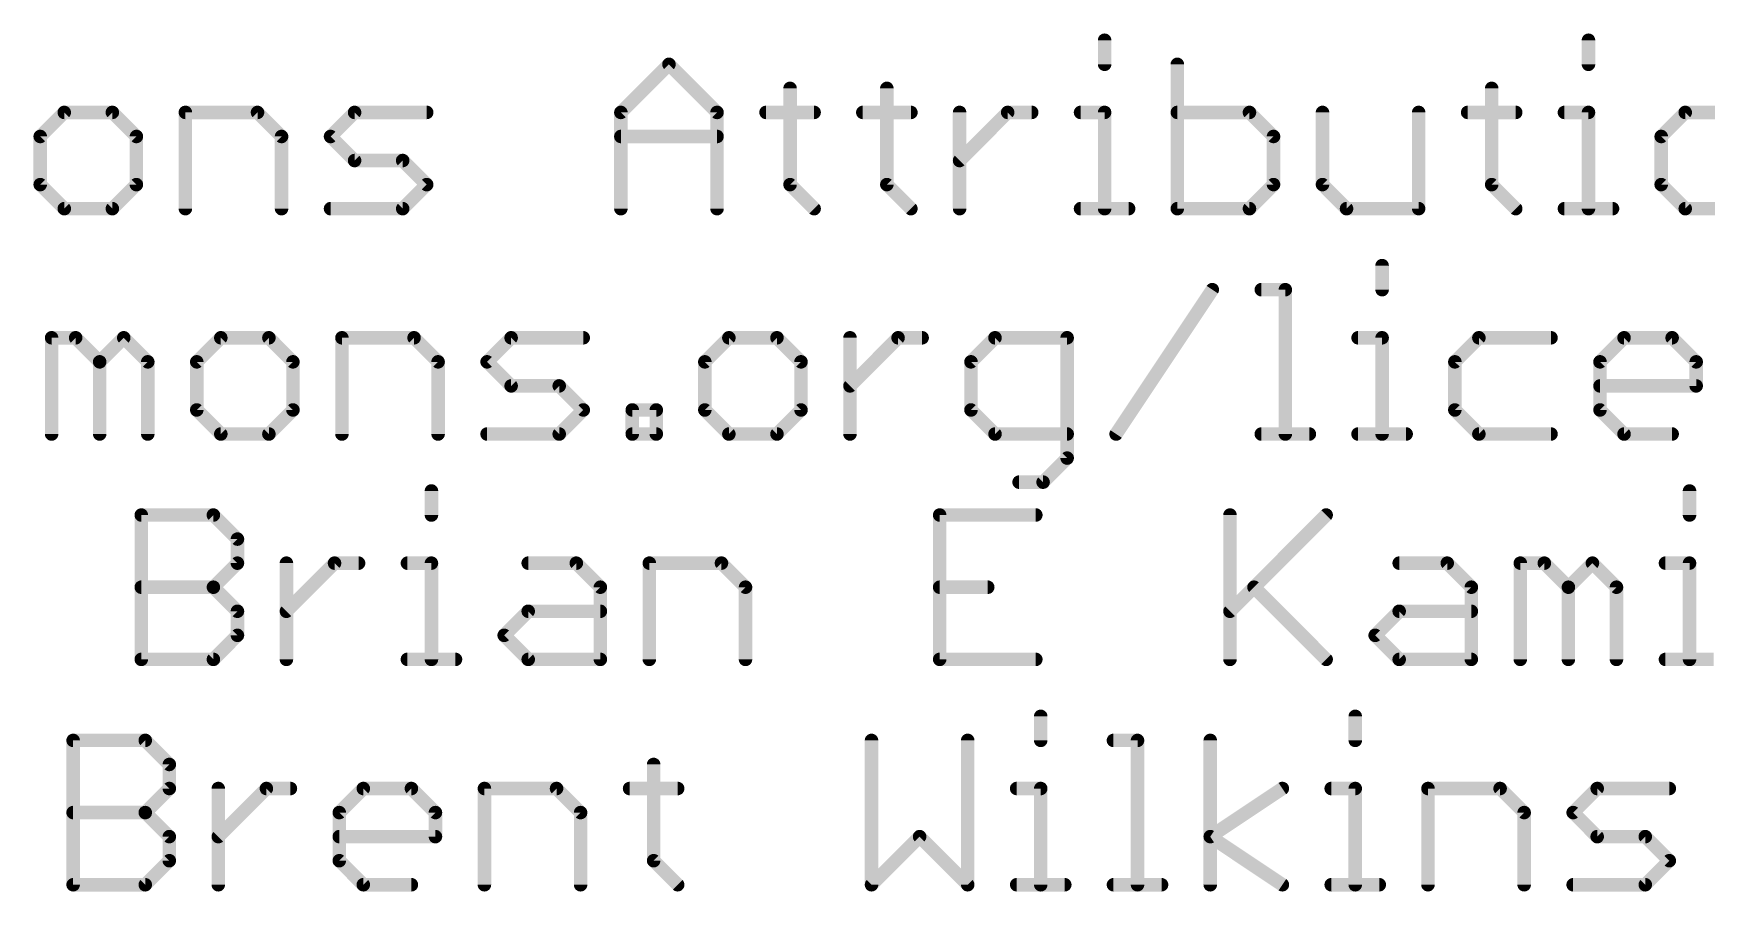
# Model space of a CAD drawing. Extents: x -52 to 61, y -28 to 22.
# Drawn here: x -2.41 to 16.46, y -27.94 to -18.27 of the extents above; entities that cross this region are included whole.
import ezdxf

# ---------------------------------------------------------------- set-up
doc = ezdxf.new("R2010")
doc.units = 0
doc.layers.add('51', color=53, linetype='CONTINUOUS')

msp = doc.modelspace()

# ---------------------------------------------------------------- linework, layer by layer
at = {"layer": '51', "const_width": 0.1524}
for points in [[(9.6707, -18.3456), (9.6707, -18.6168)], [(15.1279, -18.3456), (15.1279, -18.6168)], [(4.2152, -19.1591), (4.7576, -18.6168)], [(4.7576, -18.6168), (5.2999, -19.1591)], [(10.491, -18.6168), (10.491, -20.2438)], [(6.1236, -18.888), (6.1236, -19.9726)], [(7.215, -18.888), (7.215, -19.9726)], [(14.0365, -18.888), (14.0365, -19.9726)], [(-2.0622, -19.1591), (-2.3334, -19.4303)], [(-1.5199, -19.1591), (-2.0622, -19.1591)], [(-1.2487, -19.4303), (-1.5199, -19.1591)], [(-0.6962, -20.2438), (-0.6962, -19.1591)], [(-0.6962, -19.1591), (0.1173, -19.1591)], [(0.1173, -19.1591), (0.3884, -19.4303)], [(0.9409, -19.4303), (1.2121, -19.1591)], [(1.2121, -19.1591), (2.0256, -19.1591)], [(4.2152, -20.2438), (4.2152, -19.1591)], [(5.2999, -19.1591), (5.2999, -20.2438)], [(5.8524, -19.1591), (6.3947, -19.1591)], [(6.9438, -19.1591), (7.4862, -19.1591)], [(8.0353, -20.2438), (8.0353, -19.1591)], [(8.0353, -19.7015), (8.5776, -19.1591)], [(8.5776, -19.1591), (8.8488, -19.1591)], [(9.3996, -19.1591), (9.6707, -19.1591)], [(9.6707, -19.1591), (9.6707, -20.2438)], [(11.3045, -19.1591), (10.491, -19.1591)], [(11.5757, -19.4303), (11.3045, -19.1591)], [(12.1282, -19.1591), (12.1282, -19.9726)], [(13.2128, -20.2438), (13.2128, -19.1591)], [(13.7653, -19.1591), (14.3076, -19.1591)], [(14.8567, -19.1591), (15.1279, -19.1591)], [(15.1279, -19.1591), (15.1279, -20.2438)], [(16.2193, -19.1591), (15.9482, -19.4303)], [(16.7617, -19.1591), (16.2193, -19.1591)], [(-2.3334, -19.4303), (-2.3334, -19.9726)], [(-1.2487, -19.9726), (-1.2487, -19.4303)], [(0.3884, -19.4303), (0.3884, -20.2438)], [(1.2121, -19.7015), (0.9409, -19.4303)], [(4.2152, -19.4303), (5.2999, -19.4303)], [(11.5757, -19.9726), (11.5757, -19.4303)], [(15.9482, -19.4303), (15.9482, -19.9726)], [(1.7544, -19.7015), (1.2121, -19.7015)], [(2.0256, -19.9726), (1.7544, -19.7015)], [(-2.3334, -19.9726), (-2.0622, -20.2438)], [(-1.5199, -20.2438), (-1.2487, -19.9726)], [(1.7544, -20.2438), (2.0256, -19.9726)], [(6.1236, -19.9726), (6.3947, -20.2438)], [(7.215, -19.9726), (7.4862, -20.2438)], [(11.3045, -20.2438), (11.5757, -19.9726)], [(12.1282, -19.9726), (12.3993, -20.2438)], [(14.0365, -19.9726), (14.3076, -20.2438)], [(15.9482, -19.9726), (16.2193, -20.2438)], [(-2.0622, -20.2438), (-1.5199, -20.2438)], [(0.9409, -20.2438), (1.7544, -20.2438)], [(9.3996, -20.2438), (9.9419, -20.2438)], [(10.491, -20.2438), (11.3045, -20.2438)], [(12.3993, -20.2438), (13.2128, -20.2438)], [(14.8567, -20.2438), (15.3991, -20.2438)], [(16.2193, -20.2438), (16.7617, -20.2438)], [(12.8006, -20.8856), (12.8006, -21.1568)], [(9.8008, -22.7838), (10.8855, -21.1568)], [(11.438, -21.1568), (11.7091, -21.1568)], [(11.7091, -21.1568), (11.7091, -22.7838)], [(-2.205, -22.7838), (-2.205, -21.6991)], [(-2.205, -21.6991), (-1.9338, -21.6991)], [(-1.9338, -21.6991), (-1.6627, -21.9703)], [(-1.6627, -21.9703), (-1.3915, -21.6991)], [(-1.3915, -21.6991), (-1.1203, -21.9703)], [(-0.2967, -21.6991), (-0.5678, -21.9703)], [(0.2457, -21.6991), (-0.2967, -21.6991)], [(0.5168, -21.9703), (0.2457, -21.6991)], [(1.0693, -22.7838), (1.0693, -21.6991)], [(1.0693, -21.6991), (1.8828, -21.6991)], [(1.8828, -21.6991), (2.154, -21.9703)], [(2.7065, -21.9703), (2.9776, -21.6991)], [(2.9776, -21.6991), (3.7911, -21.6991)], [(5.4334, -21.6991), (5.1622, -21.9703)], [(5.9757, -21.6991), (5.4334, -21.6991)], [(6.2469, -21.9703), (5.9757, -21.6991)], [(6.7994, -22.7838), (6.7994, -21.6991)], [(6.7994, -22.2415), (7.3417, -21.6991)], [(7.3417, -21.6991), (7.6129, -21.6991)], [(8.4348, -21.6991), (8.1637, -21.9703)], [(9.2483, -21.6991), (8.4348, -21.6991)], [(9.2483, -23.055), (9.2483, -21.6991)], [(12.5294, -21.6991), (12.8006, -21.6991)], [(12.8006, -21.6991), (12.8006, -22.7838)], [(13.892, -21.6991), (13.6209, -21.9703)], [(14.7055, -21.6991), (13.892, -21.6991)], [(15.258, -21.9703), (15.5292, -21.6991)], [(15.5292, -21.6991), (16.0715, -21.6991)], [(16.0715, -21.6991), (16.3427, -21.9703)], [(-1.6627, -21.9703), (-1.6627, -22.7838)], [(-1.1203, -21.9703), (-1.1203, -22.7838)], [(-0.5678, -21.9703), (-0.5678, -22.5126)], [(0.5168, -22.5126), (0.5168, -21.9703)], [(2.154, -21.9703), (2.154, -22.7838)], [(2.9776, -22.2415), (2.7065, -21.9703)], [(5.1622, -21.9703), (5.1622, -22.5126)], [(6.2469, -22.5126), (6.2469, -21.9703)], [(8.1637, -21.9703), (8.1637, -22.5126)], [(13.6209, -21.9703), (13.6209, -22.5126)], [(15.258, -22.5126), (15.258, -21.9703)], [(16.3427, -21.9703), (16.3427, -22.2415)], [(3.52, -22.2415), (2.9776, -22.2415)], [(3.7911, -22.5126), (3.52, -22.2415)], [(16.3427, -22.2415), (15.258, -22.2415)], [(-0.5678, -22.5126), (-0.2967, -22.7838)], [(0.2457, -22.7838), (0.5168, -22.5126)], [(3.52, -22.7838), (3.7911, -22.5126)], [(4.3436, -22.7838), (4.3436, -22.5126)], [(4.3436, -22.5126), (4.6148, -22.5126)], [(4.6148, -22.5126), (4.6148, -22.7838)], [(5.1622, -22.5126), (5.4334, -22.7838)], [(5.9757, -22.7838), (6.2469, -22.5126)], [(8.1637, -22.5126), (8.4348, -22.7838)], [(13.6209, -22.5126), (13.892, -22.7838)], [(15.5292, -22.7838), (15.258, -22.5126)], [(-0.2967, -22.7838), (0.2457, -22.7838)], [(2.7065, -22.7838), (3.52, -22.7838)], [(4.6148, -22.7838), (4.3436, -22.7838)], [(5.4334, -22.7838), (5.9757, -22.7838)], [(8.4348, -22.7838), (9.2483, -22.7838)], [(11.438, -22.7838), (11.9803, -22.7838)], [(12.5294, -22.7838), (13.0717, -22.7838)], [(13.892, -22.7838), (14.7055, -22.7838)], [(16.0715, -22.7838), (15.5292, -22.7838)], [(8.9772, -23.3261), (9.2483, -23.055)], [(2.0788, -23.4256), (2.0788, -23.6968)], [(8.706, -23.3261), (8.9772, -23.3261)], [(16.2675, -23.4256), (16.2675, -23.6968)], [(-1.1938, -25.3238), (-1.1938, -23.6968)], [(-1.1938, -23.6968), (-0.3803, -23.6968)], [(-0.3803, -23.6968), (-0.1091, -23.968)], [(8.8952, -23.6968), (7.8106, -23.6968)], [(7.8106, -23.6968), (7.8106, -25.3238)], [(11.0849, -23.6968), (11.0849, -25.3238)], [(11.0849, -24.7815), (12.1695, -23.6968)], [(-0.1091, -23.968), (-0.1091, -24.2391)], [(-0.1091, -24.2391), (-0.3803, -24.5103)], [(0.4434, -25.3238), (0.4434, -24.2391)], [(0.4434, -24.7815), (0.9857, -24.2391)], [(0.9857, -24.2391), (1.2569, -24.2391)], [(1.8077, -24.2391), (2.0788, -24.2391)], [(2.0788, -24.2391), (2.0788, -25.3238)], [(3.1703, -24.2391), (3.7126, -24.2391)], [(3.7126, -24.2391), (3.9838, -24.5103)], [(4.5362, -25.3238), (4.5362, -24.2391)], [(4.5362, -24.2391), (5.3497, -24.2391)], [(5.3497, -24.2391), (5.6209, -24.5103)], [(12.9932, -24.2391), (13.5355, -24.2391)], [(13.5355, -24.2391), (13.8067, -24.5103)], [(14.3592, -25.3238), (14.3592, -24.2391)], [(14.3592, -24.2391), (14.6303, -24.2391)], [(14.6303, -24.2391), (14.9015, -24.5103)], [(14.9015, -24.5103), (15.1727, -24.2391)], [(15.1727, -24.2391), (15.4438, -24.5103)], [(15.9963, -24.2391), (16.2675, -24.2391)], [(16.2675, -24.2391), (16.2675, -25.3238)], [(-1.1938, -24.5103), (-0.3803, -24.5103)], [(-0.3803, -24.5103), (-0.1091, -24.7815)], [(3.9838, -24.5103), (3.9838, -25.3238)], [(5.6209, -24.5103), (5.6209, -25.3238)], [(7.8106, -24.5103), (8.3529, -24.5103)], [(11.356, -24.5103), (12.1695, -25.3238)], [(13.8067, -24.5103), (13.8067, -25.3238)], [(14.9015, -24.5103), (14.9015, -25.3238)], [(15.4438, -24.5103), (15.4438, -25.3238)], [(-0.1091, -24.7815), (-0.1091, -25.0526)], [(2.8991, -25.0526), (3.1703, -24.7815)], [(3.1703, -24.7815), (3.9838, -24.7815)], [(12.722, -25.0526), (12.9932, -24.7815)], [(12.9932, -24.7815), (13.8067, -24.7815)], [(-0.1091, -25.0526), (-0.3803, -25.3238)], [(3.1703, -25.3238), (2.8991, -25.0526)], [(12.9932, -25.3238), (12.722, -25.0526)], [(-0.3803, -25.3238), (-1.1938, -25.3238)], [(1.8077, -25.3238), (2.35, -25.3238)], [(3.9838, -25.3238), (3.1703, -25.3238)], [(7.8106, -25.3238), (8.8952, -25.3238)], [(13.8067, -25.3238), (12.9932, -25.3238)], [(15.9963, -25.3238), (16.5387, -25.3238)], [(8.9505, -25.9656), (8.9505, -26.2368)], [(12.4976, -25.9656), (12.4976, -26.2368)], [(-1.9622, -27.8638), (-1.9622, -26.2368)], [(-1.9622, -26.2368), (-1.1487, -26.2368)], [(-1.1487, -26.2368), (-0.8776, -26.508)], [(7.0421, -26.2368), (7.0421, -27.8638)], [(8.1268, -27.8638), (8.1268, -26.2368)], [(9.7707, -26.2368), (10.0419, -26.2368)], [(10.0419, -26.2368), (10.0419, -27.8638)], [(10.8622, -27.8638), (10.8622, -26.2368)], [(-0.8776, -26.508), (-0.8776, -26.7791)], [(4.5847, -26.508), (4.5847, -27.5926)], [(-0.8776, -26.7791), (-1.1487, -27.0503)], [(-0.3251, -27.8638), (-0.3251, -26.7791)], [(-0.3251, -27.3215), (0.2173, -26.7791)], [(0.2173, -26.7791), (0.4884, -26.7791)], [(1.0392, -27.0503), (1.3104, -26.7791)], [(1.3104, -26.7791), (1.8527, -26.7791)], [(1.8527, -26.7791), (2.1239, -27.0503)], [(2.6764, -27.8638), (2.6764, -26.7791)], [(2.6764, -26.7791), (3.4899, -26.7791)], [(3.4899, -26.7791), (3.761, -27.0503)], [(4.3135, -26.7791), (4.8559, -26.7791)], [(8.6793, -26.7791), (8.9505, -26.7791)], [(8.9505, -26.7791), (8.9505, -27.8638)], [(10.8622, -27.3215), (11.6757, -26.7791)], [(12.2265, -26.7791), (12.4976, -26.7791)], [(12.4976, -26.7791), (12.4976, -27.8638)], [(13.3179, -27.8638), (13.3179, -26.7791)], [(13.3179, -26.7791), (14.1314, -26.7791)], [(14.1314, -26.7791), (14.4026, -27.0503)], [(14.9551, -27.0503), (15.2262, -26.7791)], [(15.2262, -26.7791), (16.0397, -26.7791)], [(-1.9622, -27.0503), (-1.1487, -27.0503)], [(-1.1487, -27.0503), (-0.8776, -27.3215)], [(1.0392, -27.5926), (1.0392, -27.0503)], [(2.1239, -27.0503), (2.1239, -27.3215)], [(3.761, -27.0503), (3.761, -27.8638)], [(14.4026, -27.0503), (14.4026, -27.8638)], [(15.2262, -27.3215), (14.9551, -27.0503)], [(-0.8776, -27.3215), (-0.8776, -27.5926)], [(2.1239, -27.3215), (1.0392, -27.3215)], [(7.0421, -27.8638), (7.5845, -27.3215)], [(7.5845, -27.3215), (8.1268, -27.8638)], [(11.6757, -27.8638), (10.8622, -27.3215)], [(15.7686, -27.3215), (15.2262, -27.3215)], [(16.0397, -27.5926), (15.7686, -27.3215)], [(-0.8776, -27.5926), (-1.1487, -27.8638)], [(1.3104, -27.8638), (1.0392, -27.5926)], [(4.5847, -27.5926), (4.8559, -27.8638)], [(15.7686, -27.8638), (16.0397, -27.5926)], [(-1.1487, -27.8638), (-1.9622, -27.8638)], [(1.8527, -27.8638), (1.3104, -27.8638)], [(8.6793, -27.8638), (9.2216, -27.8638)], [(9.7707, -27.8638), (10.3131, -27.8638)], [(12.2265, -27.8638), (12.7688, -27.8638)], [(14.9551, -27.8638), (15.7686, -27.8638)]]:
    msp.add_lwpolyline(points, dxfattribs=at)
at = {"layer": '51', "const_width": 0.0762}
for points in [[(9.7088, -18.3456, 1), (9.6326, -18.3456)], [(15.166, -18.3456, 1), (15.0898, -18.3456)], [(4.7845, -18.5899, 1), (4.7306, -18.6438)], [(4.7845, -18.6438, 1), (4.7306, -18.5899)], [(9.6326, -18.6168, 1), (9.7088, -18.6168)], [(10.5291, -18.6168, 1), (10.4529, -18.6168)], [(15.0898, -18.6168, 1), (15.166, -18.6168)], [(6.1617, -18.888, 1), (6.0855, -18.888)], [(7.2531, -18.888, 1), (7.1769, -18.888)], [(14.0746, -18.888, 1), (13.9984, -18.888)], [(-2.0622, -19.121, 1), (-2.0622, -19.1972)], [(-2.0353, -19.1861, 1), (-2.0892, -19.1322)], [(-1.493, -19.1322, 1), (-1.5468, -19.1861)], [(-1.5199, -19.1972, 1), (-1.5199, -19.121)], [(-0.6581, -19.1591, 1), (-0.7343, -19.1591)], [(-0.6962, -19.121, 1), (-0.6962, -19.1972)], [(0.1442, -19.1322, 1), (0.0903, -19.1861)], [(0.1173, -19.1972, 1), (0.1173, -19.121)], [(1.2121, -19.121, 1), (1.2121, -19.1972)], [(1.239, -19.1861, 1), (1.1851, -19.1322)], [(2.0256, -19.1972, 1), (2.0256, -19.121)], [(4.2533, -19.1591, 1), (4.1771, -19.1591)], [(4.1883, -19.1322, 1), (4.2422, -19.1861)], [(5.338, -19.1591, 1), (5.2618, -19.1591)], [(5.2729, -19.1861, 1), (5.3268, -19.1322)], [(5.8524, -19.121, 1), (5.8524, -19.1972)], [(6.3947, -19.1972, 1), (6.3947, -19.121)], [(6.9438, -19.121, 1), (6.9438, -19.1972)], [(7.4862, -19.1972, 1), (7.4862, -19.121)], [(8.0734, -19.1591, 1), (7.9972, -19.1591)], [(8.5776, -19.121, 1), (8.5776, -19.1972)], [(8.6045, -19.1861, 1), (8.5506, -19.1322)], [(8.8488, -19.1972, 1), (8.8488, -19.121)], [(9.3996, -19.121, 1), (9.3996, -19.1972)], [(9.7088, -19.1591, 1), (9.6326, -19.1591)], [(9.6707, -19.1972, 1), (9.6707, -19.121)], [(10.491, -19.121, 1), (10.491, -19.1972)], [(11.3314, -19.1322, 1), (11.2775, -19.1861)], [(11.3045, -19.1972, 1), (11.3045, -19.121)], [(12.1663, -19.1591, 1), (12.0901, -19.1591)], [(13.2509, -19.1591, 1), (13.1747, -19.1591)], [(13.7653, -19.121, 1), (13.7653, -19.1972)], [(14.3076, -19.1972, 1), (14.3076, -19.121)], [(14.8567, -19.121, 1), (14.8567, -19.1972)], [(15.166, -19.1591, 1), (15.0898, -19.1591)], [(15.1279, -19.1972, 1), (15.1279, -19.121)], [(16.2193, -19.121, 1), (16.2193, -19.1972)], [(16.2463, -19.1861, 1), (16.1924, -19.1322)], [(-2.2953, -19.4303, 1), (-2.3715, -19.4303)], [(-2.3603, -19.4034, 1), (-2.3065, -19.4572)], [(-1.2106, -19.4303, 1), (-1.2868, -19.4303)], [(-1.2757, -19.4572, 1), (-1.2218, -19.4034)], [(0.4265, -19.4303, 1), (0.3503, -19.4303)], [(0.3615, -19.4572, 1), (0.4154, -19.4034)], [(0.9679, -19.4034, 1), (0.914, -19.4572)], [(0.914, -19.4034, 1), (0.9679, -19.4572)], [(4.2152, -19.3922, 1), (4.2152, -19.4684)], [(5.2999, -19.4684, 1), (5.2999, -19.3922)], [(11.6138, -19.4303, 1), (11.5376, -19.4303)], [(11.5487, -19.4572, 1), (11.6026, -19.4034)], [(15.9863, -19.4303, 1), (15.9101, -19.4303)], [(15.9212, -19.4034, 1), (15.9751, -19.4572)], [(1.2121, -19.6634, 1), (1.2121, -19.7396)], [(1.1851, -19.7284, 1), (1.239, -19.6745)], [(1.7814, -19.6745, 1), (1.7275, -19.7284)], [(1.7544, -19.7396, 1), (1.7544, -19.6634)], [(8.0083, -19.6745, 1), (8.0622, -19.7284)], [(-2.3065, -19.9457, 1), (-2.3603, -19.9996)], [(-2.3715, -19.9726, 1), (-2.2953, -19.9726)], [(-1.2868, -19.9726, 1), (-1.2106, -19.9726)], [(-1.2218, -19.9996, 1), (-1.2757, -19.9457)], [(2.0525, -19.9996, 1), (1.9986, -19.9457)], [(1.9986, -19.9996, 1), (2.0525, -19.9457)], [(6.1505, -19.9457, 1), (6.0966, -19.9996)], [(6.0855, -19.9726, 1), (6.1617, -19.9726)], [(7.2419, -19.9457, 1), (7.188, -19.9996)], [(7.1769, -19.9726, 1), (7.2531, -19.9726)], [(11.5376, -19.9726, 1), (11.6138, -19.9726)], [(11.6026, -19.9996, 1), (11.5487, -19.9457)], [(12.1551, -19.9457, 1), (12.1012, -19.9996)], [(12.0901, -19.9726, 1), (12.1663, -19.9726)], [(14.0634, -19.9457, 1), (14.0095, -19.9996)], [(13.9984, -19.9726, 1), (14.0746, -19.9726)], [(15.9751, -19.9457, 1), (15.9212, -19.9996)], [(15.9101, -19.9726, 1), (15.9863, -19.9726)], [(-2.0622, -20.2057, 1), (-2.0622, -20.2819)], [(-2.0892, -20.2707, 1), (-2.0353, -20.2169)], [(-1.5468, -20.2169, 1), (-1.493, -20.2707)], [(-1.5199, -20.2819, 1), (-1.5199, -20.2057)], [(0.9409, -20.2057, 1), (0.9409, -20.2819)], [(1.7275, -20.2169, 1), (1.7814, -20.2707)], [(1.7544, -20.2819, 1), (1.7544, -20.2057)], [(6.3678, -20.2707, 1), (6.4217, -20.2169)], [(7.4592, -20.2707, 1), (7.5131, -20.2169)], [(9.3996, -20.2057, 1), (9.3996, -20.2819)], [(9.9419, -20.2819, 1), (9.9419, -20.2057)], [(10.491, -20.2057, 1), (10.491, -20.2819)], [(11.2776, -20.2169, 1), (11.3314, -20.2707)], [(11.3045, -20.2819, 1), (11.3045, -20.2057)], [(12.3993, -20.2057, 1), (12.3993, -20.2819)], [(12.3724, -20.2707, 1), (12.4263, -20.2169)], [(13.2128, -20.2819, 1), (13.2128, -20.2057)], [(14.2807, -20.2707, 1), (14.3346, -20.2169)], [(14.8567, -20.2057, 1), (14.8567, -20.2819)], [(15.3991, -20.2819, 1), (15.3991, -20.2057)], [(16.2193, -20.2057, 1), (16.2193, -20.2819)], [(16.1924, -20.2707, 1), (16.2463, -20.2169)], [(-0.7343, -20.2438, 1), (-0.6581, -20.2438)], [(0.3503, -20.2438, 1), (0.4265, -20.2438)], [(4.1771, -20.2438, 1), (4.2533, -20.2438)], [(5.2618, -20.2438, 1), (5.338, -20.2438)], [(7.9972, -20.2438, 1), (8.0734, -20.2438)], [(9.6326, -20.2438, 1), (9.7088, -20.2438)], [(10.4529, -20.2438, 1), (10.5291, -20.2438)], [(13.1747, -20.2438, 1), (13.2509, -20.2438)], [(15.0898, -20.2438, 1), (15.166, -20.2438)], [(12.8387, -20.8856, 1), (12.7625, -20.8856)], [(10.9172, -21.1779, 1), (10.8538, -21.1357)], [(11.438, -21.1187, 1), (11.438, -21.1949)], [(11.7472, -21.1568, 1), (11.671, -21.1568)], [(11.7091, -21.1949, 1), (11.7091, -21.1187)], [(12.7625, -21.1568, 1), (12.8387, -21.1568)], [(-2.1669, -21.6991, 1), (-2.2431, -21.6991)], [(-2.205, -21.661, 1), (-2.205, -21.7372)], [(-1.9069, -21.6722, 1), (-1.9608, -21.7261)], [(-1.9338, -21.7372, 1), (-1.9338, -21.661)], [(-1.3646, -21.6722, 1), (-1.4184, -21.7261)], [(-1.3646, -21.7261, 1), (-1.4184, -21.6722)], [(-0.2967, -21.661, 1), (-0.2967, -21.7372)], [(-0.2697, -21.7261, 1), (-0.3236, -21.6722)], [(0.2726, -21.6722, 1), (0.2187, -21.7261)], [(0.2457, -21.7372, 1), (0.2457, -21.661)], [(1.1074, -21.6991, 1), (1.0312, -21.6991)], [(1.0693, -21.661, 1), (1.0693, -21.7372)], [(1.9098, -21.6722, 1), (1.8559, -21.7261)], [(1.8828, -21.7372, 1), (1.8828, -21.661)], [(2.9776, -21.661, 1), (2.9776, -21.7372)], [(3.0046, -21.7261, 1), (2.9507, -21.6722)], [(3.7911, -21.7372, 1), (3.7911, -21.661)], [(5.4334, -21.661, 1), (5.4334, -21.7372)], [(5.4603, -21.7261, 1), (5.4064, -21.6722)], [(6.0027, -21.6722, 1), (5.9488, -21.7261)], [(5.9757, -21.7372, 1), (5.9757, -21.661)], [(6.8375, -21.6991, 1), (6.7613, -21.6991)], [(7.3417, -21.661, 1), (7.3417, -21.7372)], [(7.3686, -21.7261, 1), (7.3148, -21.6722)], [(7.6129, -21.7372, 1), (7.6129, -21.661)], [(8.4348, -21.661, 1), (8.4348, -21.7372)], [(8.4618, -21.7261, 1), (8.4079, -21.6722)], [(9.2864, -21.6991, 1), (9.2102, -21.6991)], [(9.2483, -21.7372, 1), (9.2483, -21.661)], [(12.5294, -21.661, 1), (12.5294, -21.7372)], [(12.8387, -21.6991, 1), (12.7625, -21.6991)], [(12.8006, -21.7372, 1), (12.8006, -21.661)], [(13.892, -21.661, 1), (13.892, -21.7372)], [(13.919, -21.7261, 1), (13.8651, -21.6722)], [(14.7055, -21.7372, 1), (14.7055, -21.661)], [(15.5292, -21.661, 1), (15.5292, -21.7372)], [(15.5561, -21.7261, 1), (15.5022, -21.6722)], [(16.0984, -21.6722, 1), (16.0446, -21.7261)], [(16.0715, -21.7372, 1), (16.0715, -21.661)], [(-1.6246, -21.9703, 1), (-1.7008, -21.9703)], [(-1.6896, -21.9434, 1), (-1.6357, -21.9972)], [(-1.6896, -21.9972, 1), (-1.6357, -21.9434)], [(-1.0822, -21.9703, 1), (-1.1584, -21.9703)], [(-1.1473, -21.9972, 1), (-1.0934, -21.9434)], [(-0.5297, -21.9703, 1), (-0.6059, -21.9703)], [(-0.5948, -21.9434, 1), (-0.5409, -21.9972)], [(0.5549, -21.9703, 1), (0.4787, -21.9703)], [(0.4899, -21.9972, 1), (0.5438, -21.9434)], [(2.1921, -21.9703, 1), (2.1159, -21.9703)], [(2.127, -21.9972, 1), (2.1809, -21.9434)], [(2.7334, -21.9434, 1), (2.6795, -21.9972)], [(2.6795, -21.9434, 1), (2.7334, -21.9972)], [(5.2003, -21.9703, 1), (5.1241, -21.9703)], [(5.1353, -21.9434, 1), (5.1892, -21.9972)], [(6.285, -21.9703, 1), (6.2088, -21.9703)], [(6.2199, -21.9972, 1), (6.2738, -21.9434)], [(8.2018, -21.9703, 1), (8.1256, -21.9703)], [(8.1367, -21.9434, 1), (8.1906, -21.9972)], [(13.659, -21.9703, 1), (13.5828, -21.9703)], [(13.5939, -21.9434, 1), (13.6478, -21.9972)], [(15.2961, -21.9703, 1), (15.2199, -21.9703)], [(15.2311, -21.9434, 1), (15.285, -21.9972)], [(16.3808, -21.9703, 1), (16.3046, -21.9703)], [(16.3157, -21.9972, 1), (16.3696, -21.9434)], [(2.9776, -22.2034, 1), (2.9776, -22.2796)], [(2.9507, -22.2684, 1), (3.0046, -22.2145)], [(3.5469, -22.2145, 1), (3.493, -22.2684)], [(3.52, -22.2796, 1), (3.52, -22.2034)], [(6.7724, -22.2145, 1), (6.8263, -22.2684)], [(15.258, -22.2034, 1), (15.258, -22.2796)], [(16.3046, -22.2415, 1), (16.3808, -22.2415)], [(16.3427, -22.2796, 1), (16.3427, -22.2034)], [(-0.5409, -22.4857, 1), (-0.5948, -22.5396)], [(0.5438, -22.5396, 1), (0.4899, -22.4857)], [(3.8181, -22.5396, 1), (3.7642, -22.4857)], [(3.7642, -22.5396, 1), (3.8181, -22.4857)], [(4.3817, -22.5126, 1), (4.3055, -22.5126)], [(4.3436, -22.4745, 1), (4.3436, -22.5507)], [(4.6529, -22.5126, 1), (4.5767, -22.5126)], [(4.6148, -22.5507, 1), (4.6148, -22.4745)], [(5.1892, -22.4857, 1), (5.1353, -22.5396)], [(6.2738, -22.5396, 1), (6.2199, -22.4857)], [(8.1906, -22.4857, 1), (8.1367, -22.5396)], [(13.6478, -22.4857, 1), (13.5939, -22.5396)], [(15.285, -22.4857, 1), (15.2311, -22.5396)], [(-0.6059, -22.5126, 1), (-0.5297, -22.5126)], [(0.4787, -22.5126, 1), (0.5549, -22.5126)], [(5.1241, -22.5126, 1), (5.2003, -22.5126)], [(6.2088, -22.5126, 1), (6.285, -22.5126)], [(8.1256, -22.5126, 1), (8.2018, -22.5126)], [(13.5828, -22.5126, 1), (13.659, -22.5126)], [(15.2199, -22.5126, 1), (15.2961, -22.5126)], [(-2.2431, -22.7838, 1), (-2.1669, -22.7838)], [(-1.7008, -22.7838, 1), (-1.6246, -22.7838)], [(-1.1584, -22.7838, 1), (-1.0822, -22.7838)], [(-0.2967, -22.7457, 1), (-0.2967, -22.8219)], [(-0.3236, -22.8107, 1), (-0.2697, -22.7569)], [(0.2187, -22.7569, 1), (0.2726, -22.8107)], [(0.2457, -22.8219, 1), (0.2457, -22.7457)], [(1.0312, -22.7838, 1), (1.1074, -22.7838)], [(2.1159, -22.7838, 1), (2.1921, -22.7838)], [(2.7065, -22.7457, 1), (2.7065, -22.8219)], [(3.493, -22.7569, 1), (3.5469, -22.8107)], [(3.52, -22.8219, 1), (3.52, -22.7457)], [(4.3436, -22.7457, 1), (4.3436, -22.8219)], [(4.3055, -22.7838, 1), (4.3817, -22.7838)], [(4.5767, -22.7838, 1), (4.6529, -22.7838)], [(4.6148, -22.8219, 1), (4.6148, -22.7457)], [(5.4334, -22.7457, 1), (5.4334, -22.8219)], [(5.4064, -22.8107, 1), (5.4603, -22.7569)], [(5.9488, -22.7569, 1), (6.0026, -22.8107)], [(5.9757, -22.8219, 1), (5.9757, -22.7457)], [(6.7613, -22.7838, 1), (6.8375, -22.7838)], [(8.4348, -22.7457, 1), (8.4348, -22.8219)], [(8.4079, -22.8107, 1), (8.4618, -22.7569)], [(9.2483, -22.8219, 1), (9.2483, -22.7457)], [(9.7691, -22.7627, 1), (9.8325, -22.8049)], [(11.438, -22.7457, 1), (11.438, -22.8219)], [(11.671, -22.7838, 1), (11.7472, -22.7838)], [(11.9803, -22.8219, 1), (11.9803, -22.7457)], [(12.5294, -22.7457, 1), (12.5294, -22.8219)], [(12.7625, -22.7838, 1), (12.8387, -22.7838)], [(13.0717, -22.8219, 1), (13.0717, -22.7457)], [(13.892, -22.7457, 1), (13.892, -22.8219)], [(13.8651, -22.8107, 1), (13.919, -22.7569)], [(14.7055, -22.8219, 1), (14.7055, -22.7457)], [(15.5292, -22.7457, 1), (15.5292, -22.8219)], [(15.5022, -22.8107, 1), (15.5561, -22.7569)], [(16.0715, -22.8219, 1), (16.0715, -22.7457)], [(9.2102, -23.055, 1), (9.2864, -23.055)], [(9.2753, -23.0819, 1), (9.2214, -23.028)], [(2.1169, -23.4256, 1), (2.0407, -23.4256)], [(8.706, -23.288, 1), (8.706, -23.3642)], [(8.9502, -23.2992, 1), (9.0041, -23.3531)], [(8.9772, -23.3642, 1), (8.9772, -23.288)], [(16.3056, -23.4256, 1), (16.2294, -23.4256)], [(-1.1557, -23.6968, 1), (-1.2319, -23.6968)], [(-1.1938, -23.6587, 1), (-1.1938, -23.7349)], [(-0.3534, -23.6699, 1), (-0.4072, -23.7238)], [(-0.3803, -23.7349, 1), (-0.3803, -23.6587)], [(2.0407, -23.6968, 1), (2.1169, -23.6968)], [(7.8106, -23.6587, 1), (7.8106, -23.7349)], [(7.8487, -23.6968, 1), (7.7725, -23.6968)], [(8.8952, -23.7349, 1), (8.8952, -23.6587)], [(11.123, -23.6968, 1), (11.0468, -23.6968)], [(12.1965, -23.7238, 1), (12.1426, -23.6699)], [(16.2294, -23.6968, 1), (16.3056, -23.6968)], [(-0.071, -23.968, 1), (-0.1472, -23.968)], [(-0.1361, -23.9949, 1), (-0.0822, -23.941)], [(-0.1472, -24.2391, 1), (-0.071, -24.2391)], [(-0.0822, -24.2661, 1), (-0.1361, -24.2122)], [(0.4815, -24.2391, 1), (0.4053, -24.2391)], [(0.9857, -24.201, 1), (0.9857, -24.2772)], [(1.0126, -24.2661, 1), (0.9587, -24.2122)], [(1.2569, -24.2772, 1), (1.2569, -24.201)], [(1.8077, -24.201, 1), (1.8077, -24.2772)], [(2.1169, -24.2391, 1), (2.0407, -24.2391)], [(2.0788, -24.2772, 1), (2.0788, -24.201)], [(3.1703, -24.201, 1), (3.1703, -24.2772)], [(3.7395, -24.2122, 1), (3.6856, -24.2661)], [(3.7126, -24.2772, 1), (3.7126, -24.201)], [(4.5743, -24.2391, 1), (4.4981, -24.2391)], [(4.5362, -24.201, 1), (4.5362, -24.2772)], [(5.3767, -24.2122, 1), (5.3228, -24.2661)], [(5.3497, -24.2772, 1), (5.3497, -24.201)], [(12.9932, -24.201, 1), (12.9932, -24.2772)], [(13.5625, -24.2122, 1), (13.5086, -24.2661)], [(13.5355, -24.2772, 1), (13.5355, -24.201)], [(14.3973, -24.2391, 1), (14.3211, -24.2391)], [(14.3592, -24.201, 1), (14.3592, -24.2772)], [(14.6573, -24.2122, 1), (14.6034, -24.2661)], [(14.6303, -24.2772, 1), (14.6303, -24.201)], [(15.1996, -24.2122, 1), (15.1457, -24.2661)], [(15.1996, -24.2661, 1), (15.1457, -24.2122)], [(15.9963, -24.201, 1), (15.9963, -24.2772)], [(16.3056, -24.2391, 1), (16.2294, -24.2391)], [(16.2675, -24.2772, 1), (16.2675, -24.201)], [(-1.1938, -24.4722, 1), (-1.1938, -24.5484)], [(-0.3534, -24.4834, 1), (-0.4072, -24.5372)], [(-0.4072, -24.4834, 1), (-0.3534, -24.5372)], [(-0.3803, -24.5484, 1), (-0.3803, -24.4722)], [(4.0218, -24.5103, 1), (3.9457, -24.5103)], [(3.9568, -24.5372, 1), (4.0107, -24.4834)], [(5.659, -24.5103, 1), (5.5828, -24.5103)], [(5.594, -24.5372, 1), (5.6478, -24.4834)], [(7.8106, -24.4722, 1), (7.8106, -24.5484)], [(8.3529, -24.5484, 1), (8.3529, -24.4722)], [(11.383, -24.4834, 1), (11.3291, -24.5372)], [(13.8448, -24.5103, 1), (13.7686, -24.5103)], [(13.7797, -24.5372, 1), (13.8336, -24.4834)], [(14.9396, -24.5103, 1), (14.8634, -24.5103)], [(14.8746, -24.4834, 1), (14.9285, -24.5372)], [(14.8746, -24.5372, 1), (14.9285, -24.4834)], [(15.4819, -24.5103, 1), (15.4057, -24.5103)], [(15.4169, -24.5372, 1), (15.4708, -24.4834)], [(-0.071, -24.7815, 1), (-0.1472, -24.7815)], [(-0.1361, -24.8084, 1), (-0.0822, -24.7545)], [(0.4164, -24.7545, 1), (0.4703, -24.8084)], [(3.1703, -24.7434, 1), (3.1703, -24.8196)], [(3.1972, -24.8084, 1), (3.1433, -24.7545)], [(3.9838, -24.8196, 1), (3.9838, -24.7434)], [(11.0579, -24.7545, 1), (11.1118, -24.8084)], [(12.9932, -24.7434, 1), (12.9932, -24.8196)], [(13.0201, -24.8084, 1), (12.9662, -24.7545)], [(13.8067, -24.8196, 1), (13.8067, -24.7434)], [(-0.1472, -25.0526, 1), (-0.071, -25.0526)], [(-0.0822, -25.0796, 1), (-0.1361, -25.0257)], [(2.926, -25.0257, 1), (2.8721, -25.0796)], [(2.8721, -25.0257, 1), (2.926, -25.0796)], [(12.749, -25.0257, 1), (12.6951, -25.0796)], [(12.6951, -25.0257, 1), (12.749, -25.0796)], [(-1.1938, -25.2857, 1), (-1.1938, -25.3619)], [(-0.4072, -25.2969, 1), (-0.3534, -25.3507)], [(-0.3803, -25.3619, 1), (-0.3803, -25.2857)], [(1.8077, -25.2857, 1), (1.8077, -25.3619)], [(2.35, -25.3619, 1), (2.35, -25.2857)], [(3.1703, -25.2857, 1), (3.1703, -25.3619)], [(3.1433, -25.3507, 1), (3.1972, -25.2969)], [(3.9838, -25.3619, 1), (3.9838, -25.2857)], [(7.8106, -25.2857, 1), (7.8106, -25.3619)], [(8.8952, -25.3619, 1), (8.8952, -25.2857)], [(12.1426, -25.3507, 1), (12.1965, -25.2969)], [(12.9932, -25.2857, 1), (12.9932, -25.3619)], [(12.9662, -25.3507, 1), (13.0201, -25.2969)], [(13.8067, -25.3619, 1), (13.8067, -25.2857)], [(15.9963, -25.2857, 1), (15.9963, -25.3619)], [(-1.2319, -25.3238, 1), (-1.1557, -25.3238)], [(0.4053, -25.3238, 1), (0.4815, -25.3238)], [(2.0407, -25.3238, 1), (2.1169, -25.3238)], [(3.9457, -25.3238, 1), (4.0218, -25.3238)], [(4.4981, -25.3238, 1), (4.5743, -25.3238)], [(5.5828, -25.3238, 1), (5.659, -25.3238)], [(7.7725, -25.3238, 1), (7.8487, -25.3238)], [(11.0468, -25.3238, 1), (11.123, -25.3238)], [(13.7686, -25.3238, 1), (13.8448, -25.3238)], [(14.3211, -25.3238, 1), (14.3973, -25.3238)], [(14.8634, -25.3238, 1), (14.9396, -25.3238)], [(15.4057, -25.3238, 1), (15.4819, -25.3238)], [(16.2294, -25.3238, 1), (16.3056, -25.3238)], [(8.9886, -25.9656, 1), (8.9124, -25.9656)], [(12.5357, -25.9656, 1), (12.4595, -25.9656)], [(-1.9241, -26.2368, 1), (-2.0003, -26.2368)], [(-1.9622, -26.1987, 1), (-1.9622, -26.2749)], [(-1.1218, -26.2099, 1), (-1.1757, -26.2638)], [(-1.1487, -26.2749, 1), (-1.1487, -26.1987)], [(7.0802, -26.2368, 1), (7.004, -26.2368)], [(8.1649, -26.2368, 1), (8.0887, -26.2368)], [(8.9124, -26.2368, 1), (8.9886, -26.2368)], [(9.7707, -26.1987, 1), (9.7707, -26.2749)], [(10.08, -26.2368, 1), (10.0038, -26.2368)], [(10.0419, -26.2749, 1), (10.0419, -26.1987)], [(10.9003, -26.2368, 1), (10.8241, -26.2368)], [(12.4595, -26.2368, 1), (12.5357, -26.2368)], [(-0.8395, -26.508, 1), (-0.9157, -26.508)], [(-0.9045, -26.5349, 1), (-0.8506, -26.481)], [(4.6228, -26.508, 1), (4.5466, -26.508)], [(-0.9157, -26.7791, 1), (-0.8395, -26.7791)], [(-0.8506, -26.8061, 1), (-0.9045, -26.7522)], [(-0.287, -26.7791, 1), (-0.3632, -26.7791)], [(0.2173, -26.741, 1), (0.2173, -26.8172)], [(0.2442, -26.8061, 1), (0.1903, -26.7522)], [(0.4884, -26.8172, 1), (0.4884, -26.741)], [(1.3104, -26.741, 1), (1.3104, -26.8172)], [(1.3373, -26.8061, 1), (1.2835, -26.7522)], [(1.8797, -26.7522, 1), (1.8258, -26.8061)], [(1.8527, -26.8172, 1), (1.8527, -26.741)], [(2.7145, -26.7791, 1), (2.6383, -26.7791)], [(2.6764, -26.741, 1), (2.6764, -26.8172)], [(3.5168, -26.7522, 1), (3.4629, -26.8061)], [(3.4899, -26.8172, 1), (3.4899, -26.741)], [(4.3135, -26.741, 1), (4.3135, -26.8172)], [(4.8559, -26.8172, 1), (4.8559, -26.741)], [(8.6793, -26.741, 1), (8.6793, -26.8172)], [(8.9886, -26.7791, 1), (8.9124, -26.7791)], [(8.9505, -26.8172, 1), (8.9505, -26.741)], [(11.6968, -26.8108, 1), (11.6545, -26.7474)], [(12.2265, -26.741, 1), (12.2265, -26.8172)], [(12.5357, -26.7791, 1), (12.4595, -26.7791)], [(12.4976, -26.8172, 1), (12.4976, -26.741)], [(13.356, -26.7791, 1), (13.2798, -26.7791)], [(13.3179, -26.741, 1), (13.3179, -26.8172)], [(14.1583, -26.7522, 1), (14.1045, -26.8061)], [(14.1314, -26.8172, 1), (14.1314, -26.741)], [(15.2262, -26.741, 1), (15.2262, -26.8172)], [(15.2532, -26.8061, 1), (15.1993, -26.7522)], [(16.0397, -26.8172, 1), (16.0397, -26.741)], [(-1.9622, -27.0122, 1), (-1.9622, -27.0884)], [(-1.1218, -27.0234, 1), (-1.1757, -27.0772)], [(-1.1487, -27.0884, 1), (-1.1487, -27.0122)], [(1.0773, -27.0503, 1), (1.0011, -27.0503)], [(2.162, -27.0503, 1), (2.0858, -27.0503)], [(3.7991, -27.0503, 1), (3.7229, -27.0503)], [(14.4407, -27.0503, 1), (14.3645, -27.0503)], [(14.982, -27.0234, 1), (14.9281, -27.0772)], [(-1.1757, -27.0234, 1), (-1.1218, -27.0772)], [(1.0123, -27.0234, 1), (1.0662, -27.0772)], [(2.0969, -27.0772, 1), (2.1508, -27.0234)], [(3.7341, -27.0772, 1), (3.788, -27.0234)], [(14.3756, -27.0772, 1), (14.4295, -27.0234)], [(14.9281, -27.0234, 1), (14.982, -27.0772)], [(-0.8395, -27.3215, 1), (-0.9157, -27.3215)], [(-0.9045, -27.3484, 1), (-0.8506, -27.2945)], [(-0.352, -27.2945, 1), (-0.2981, -27.3484)], [(1.0392, -27.2834, 1), (1.0392, -27.3596)], [(2.0858, -27.3215, 1), (2.162, -27.3215)], [(2.1239, -27.3596, 1), (2.1239, -27.2834)], [(7.6114, -27.2945, 1), (7.5575, -27.3484)], [(7.6114, -27.3484, 1), (7.5575, -27.2945)], [(10.8833, -27.2898, 1), (10.841, -27.3532)], [(10.841, -27.2898, 1), (10.8833, -27.3532)], [(15.2262, -27.2834, 1), (15.2262, -27.3596)], [(15.1993, -27.3484, 1), (15.2532, -27.2945)], [(15.7955, -27.2945, 1), (15.7416, -27.3484)], [(15.7686, -27.3596, 1), (15.7686, -27.2834)], [(-0.8506, -27.6196, 1), (-0.9045, -27.5657)], [(1.0662, -27.5657, 1), (1.0123, -27.6196)], [(4.6116, -27.5657, 1), (4.5578, -27.6196)], [(16.0667, -27.6196, 1), (16.0128, -27.5657)], [(16.0128, -27.6196, 1), (16.0667, -27.5657)], [(-0.9157, -27.5926, 1), (-0.8395, -27.5926)], [(1.0011, -27.5926, 1), (1.0773, -27.5926)], [(4.5466, -27.5926, 1), (4.6228, -27.5926)], [(-1.9622, -27.8257, 1), (-1.9622, -27.9019)], [(-2.0003, -27.8638, 1), (-1.9241, -27.8638)], [(-1.1757, -27.8369, 1), (-1.1218, -27.8907)], [(-1.1487, -27.9019, 1), (-1.1487, -27.8257)], [(-0.3632, -27.8638, 1), (-0.287, -27.8638)], [(1.3104, -27.8257, 1), (1.3104, -27.9019)], [(1.2835, -27.8907, 1), (1.3373, -27.8369)], [(1.8527, -27.9019, 1), (1.8527, -27.8257)], [(2.6383, -27.8638, 1), (2.7145, -27.8638)], [(3.7229, -27.8638, 1), (3.7991, -27.8638)], [(4.8289, -27.8907, 1), (4.8828, -27.8369)], [(7.004, -27.8638, 1), (7.0802, -27.8638)], [(7.0152, -27.8369, 1), (7.0691, -27.8907)], [(8.0887, -27.8638, 1), (8.1649, -27.8638)], [(8.0999, -27.8907, 1), (8.1537, -27.8369)], [(8.6793, -27.8257, 1), (8.6793, -27.9019)], [(8.9124, -27.8638, 1), (8.9886, -27.8638)], [(9.2216, -27.9019, 1), (9.2216, -27.8257)], [(9.7707, -27.8257, 1), (9.7707, -27.9019)], [(10.0038, -27.8638, 1), (10.08, -27.8638)], [(10.3131, -27.9019, 1), (10.3131, -27.8257)], [(10.8241, -27.8638, 1), (10.9003, -27.8638)], [(11.6545, -27.8955, 1), (11.6968, -27.8321)], [(12.2265, -27.8257, 1), (12.2265, -27.9019)], [(12.4595, -27.8638, 1), (12.5357, -27.8638)], [(12.7688, -27.9019, 1), (12.7688, -27.8257)], [(13.2798, -27.8638, 1), (13.356, -27.8638)], [(14.3645, -27.8638, 1), (14.4407, -27.8638)], [(14.9551, -27.8257, 1), (14.9551, -27.9019)], [(15.7416, -27.8369, 1), (15.7955, -27.8907)], [(15.7686, -27.9019, 1), (15.7686, -27.8257)]]:
    msp.add_lwpolyline(points, format="xyb", dxfattribs=at)

doc.saveas('drawing.dxf')
